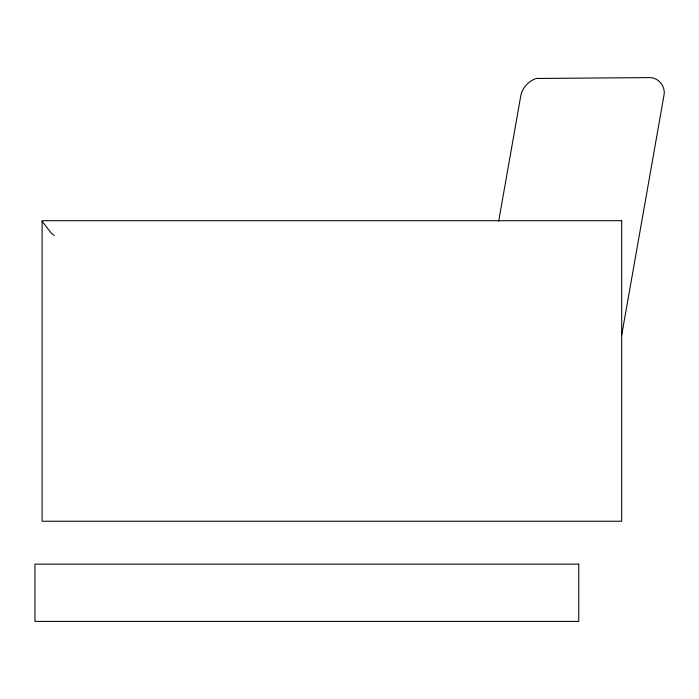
<?xml version="1.0" encoding="UTF-8"?>
<svg xmlns="http://www.w3.org/2000/svg" width="699" height="699" viewBox="0 0 699 699"><rect width="100%" height="100%" fill="white"/><g stroke="black" fill="none" stroke-linecap="round" stroke-linejoin="round"><path stroke-width="1.05" d="M498.667 221.251L520.842 95.483C522.503 87.55 528.575 81.058 536.203 78.471L649.214 77.598C658.554 77.318 665.867 86.423 663.954 95.483L621.682 335.188M54.295 235.537L51.053 232.898L42.106 221.268M621.682 220.701L42.106 220.701L42.106 521.227L621.682 521.227L621.682 220.701M578.755 564.163L34.95 564.163L34.95 621.402L578.755 621.402L578.755 564.163"/></g></svg>
